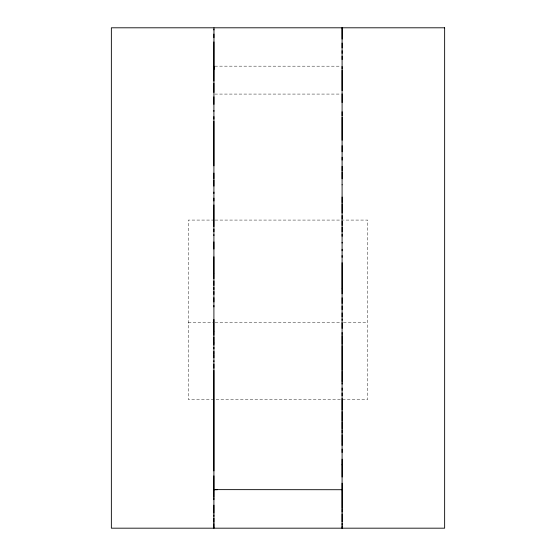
<?xml version="1.0" encoding="UTF-8"?>
<svg xmlns="http://www.w3.org/2000/svg" width="556" height="556" viewBox="0 0 556 556"><rect width="100%" height="100%" fill="white"/><g stroke="black" fill="none" stroke-linecap="round" stroke-linejoin="round"><path stroke-width="0.42" stroke-dasharray="2.78 2.08" d="M214.776 66.157L341.224 66.185M214.776 94.082L341.224 94.075M214.282 220.079L188.269 220.079L188.269 399.535L367.731 399.535L367.731 220.079L343.455 220.079M215.144 220.079L342.586 220.079M188.269 322.626L214.282 322.626M215.144 322.626L342.586 322.626M343.455 322.626L367.731 322.626"/><path stroke-width="0.83" d="M213.907 165.862L213.907 121.257M213.907 522.202L213.907 518.192M213.907 514.891L213.914 528.186L213.907 523.599M213.907 498.252L213.907 516.454M213.907 360.642L213.907 368.183M213.907 357.772L213.907 355.173M213.907 354.45L213.907 351.399M213.907 348.911L213.907 336.999M213.907 335.317L213.907 319.436M213.907 306.905L213.907 297.599M213.907 294.492L213.907 287.396M213.907 285.485L213.907 280.995M213.907 278.688L213.907 273.58M213.907 273.246L213.907 256.782M213.907 249.06L213.907 234.611M213.907 231.706L213.907 198.075M213.907 193.53L213.907 173.083M213.907 119.179L213.907 110.456M213.907 104.403L213.907 96.8M213.907 92.491L213.907 83.185M213.907 81.086L213.907 41.881M213.907 69.563L213.907 66.268M213.907 37.725L213.907 34.034M213.907 29.996L213.907 29.246M213.907 380.902L213.907 470.925M342.093 525.218L342.093 442.944M342.093 477.041L342.093 464.767M342.093 464.837L342.093 459.173M342.093 434.722L342.093 445.474M342.093 414.964L342.093 411.558M342.093 398.513L342.093 433.075M342.093 395.796L342.093 392.981M342.093 390.368L342.093 388.012M342.093 380.582L342.093 345.623M342.093 334.503L342.093 332.502M342.093 323.057L342.093 344.345M342.093 320.395L342.093 255.572M342.093 250.77L342.093 242.298M342.093 236.3L342.093 221.163M342.093 219.05L342.093 203.788M342.093 202.572L342.093 184.724M342.093 178.81L342.093 166.314M342.093 160.107L342.093 111.742M342.093 115.829L342.093 27.8L342.093 39.128M342.093 521.848L342.093 513.918M342.093 483.171L342.093 508.462M342.093 452.508L342.093 449.109M342.093 422.199L342.093 428.704M342.093 335.615L342.093 370.449M342.093 328.443L342.093 318.922M213.97 27.869L213.907 111.346M342.086 489.718L213.907 489.621M213.907 489.725L217.403 489.725M342.086 410.106L342.093 371.352M342.093 97.543L342.093 102.554M342.093 117.253L342.093 140.251M342.093 145.658L342.093 151.788M342.093 288.432L342.093 262.71M342.093 297.773L342.093 303.465M342.093 415.471L342.093 421.274M342.093 523.384L342.093 528.2L342.093 526.219M213.907 475.832L213.907 499.691M213.907 505.154L213.907 513.146M342.093 43.041L342.093 47.927M342.093 50.693L342.093 53.397M342.093 56.135L342.093 59.555M342.093 66.553L342.093 69.007M342.093 70.32L342.093 90.649M342.093 93.853L342.093 97.057M342.093 157.258L342.093 170.706M342.093 171.894L342.093 184.835M342.093 197.039L342.093 213.059M342.093 215.513L342.093 225.486M342.093 227.189L342.093 231.796M342.093 234.18L342.093 243.076M342.093 249.283L342.093 257.324M342.093 288.689L342.093 293.846M342.093 305.981L342.093 309.629M342.093 312.882L342.093 316.927M342.093 380.916L342.093 382.055M342.093 382.959L342.093 384.133M342.093 429.739L342.093 442.367M342.093 509.226L342.093 512.076M213.907 116.572L213.907 178.636M213.907 179.935L213.907 186.135M213.907 192.07L213.907 201.029M213.907 204.921L213.907 226.626M213.907 228.989L213.907 235.549M213.907 241.874L213.907 289.579M213.907 291.476L213.907 301.998M213.907 305.432L213.907 322.258M213.907 322.925L213.907 331.626M213.907 331.862L213.907 342.948M213.907 345.109L213.907 343.045M213.907 347.278L213.907 361.699M213.907 370.4L213.907 497.328M213.907 364.055L213.907 380.401M444.64 27.8L111.36 27.8L111.36 528.179L444.64 528.179L444.64 27.8"/></g></svg>
